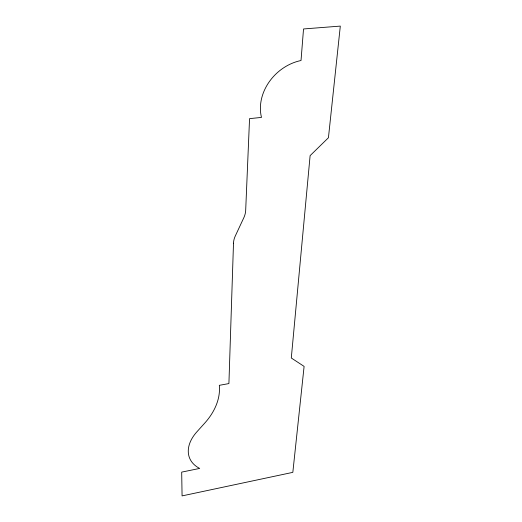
<?xml version="1.0" encoding="UTF-8"?>
<svg xmlns="http://www.w3.org/2000/svg" width="522" height="522" viewBox="0 0 522 522"><rect width="100%" height="100%" fill="white"/><g stroke="black" fill="none" stroke-linecap="round" stroke-linejoin="round"><path stroke-width="0.78" d="M233.497 243.213L228.91 383.579L219.318 385.327A74.209 51.332 -17.5 0 1 204.689 423.159L196.892 431.818A42.067 27.17 -21.6 0 0 199.685 468.423L181.689 472.116L182.074 495.9L292.829 472.358L304.104 366.392L291.296 358.001L310.114 155.647L328.436 137.743L340.311 26.1L303.53 28.958L301.024 60.519A45.127 37.545 -43.1 0 0 261.489 117.411L249.549 118.644L245.686 210.294A23.405 19.04 -27.3 0 1 243.794 217.785L235.292 235.996A22.563 17.663 -28.6 0 0 233.497 243.213"/></g></svg>
